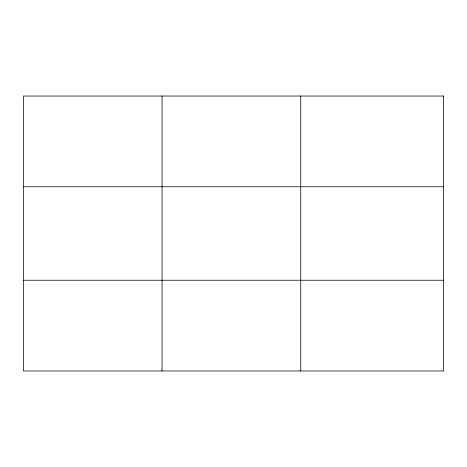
<?xml version="1.0" encoding="UTF-8"?>
<svg xmlns="http://www.w3.org/2000/svg" width="467" height="467" viewBox="0 0 467 467"><rect width="100%" height="100%" fill="white"/><g stroke="black" fill="none" stroke-linecap="round" stroke-linejoin="round"><path stroke-width="0.7" d="M162.049 370.967L162.049 96.033M300.748 370.967L300.748 96.033M23.35 186.759L443.65 186.759M23.35 280.241L443.65 280.241M443.65 96.033L443.65 370.967L23.35 370.967L23.35 96.033L443.65 96.033"/></g></svg>
